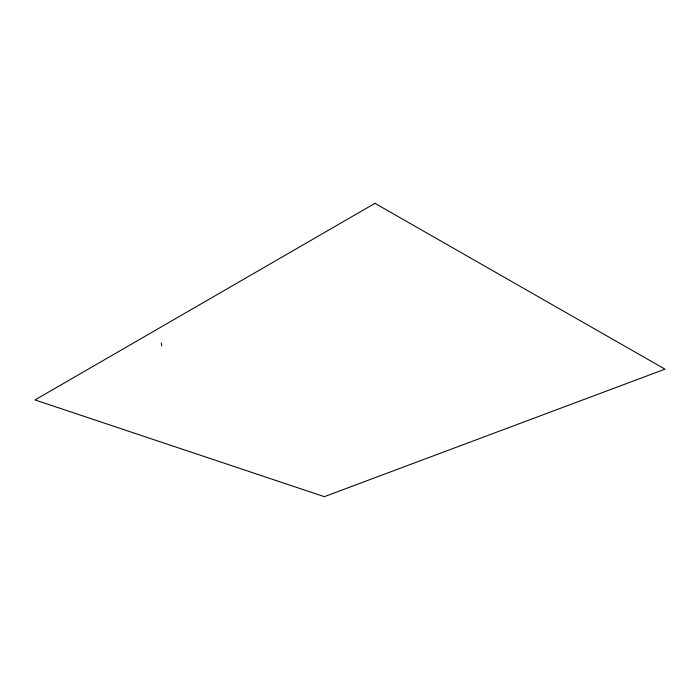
<?xml version="1.0" encoding="UTF-8"?>
<svg xmlns="http://www.w3.org/2000/svg" width="700" height="700" viewBox="0 0 700 700"><rect width="100%" height="100%" fill="white"/><g stroke="black" fill="none" stroke-linecap="round" stroke-linejoin="round"><path stroke-width="1.05" d="M161.263 342.983L161.744 345.922M374.964 203.332L35 399.936L324.319 496.668L665 369.162L374.964 203.332"/></g></svg>
